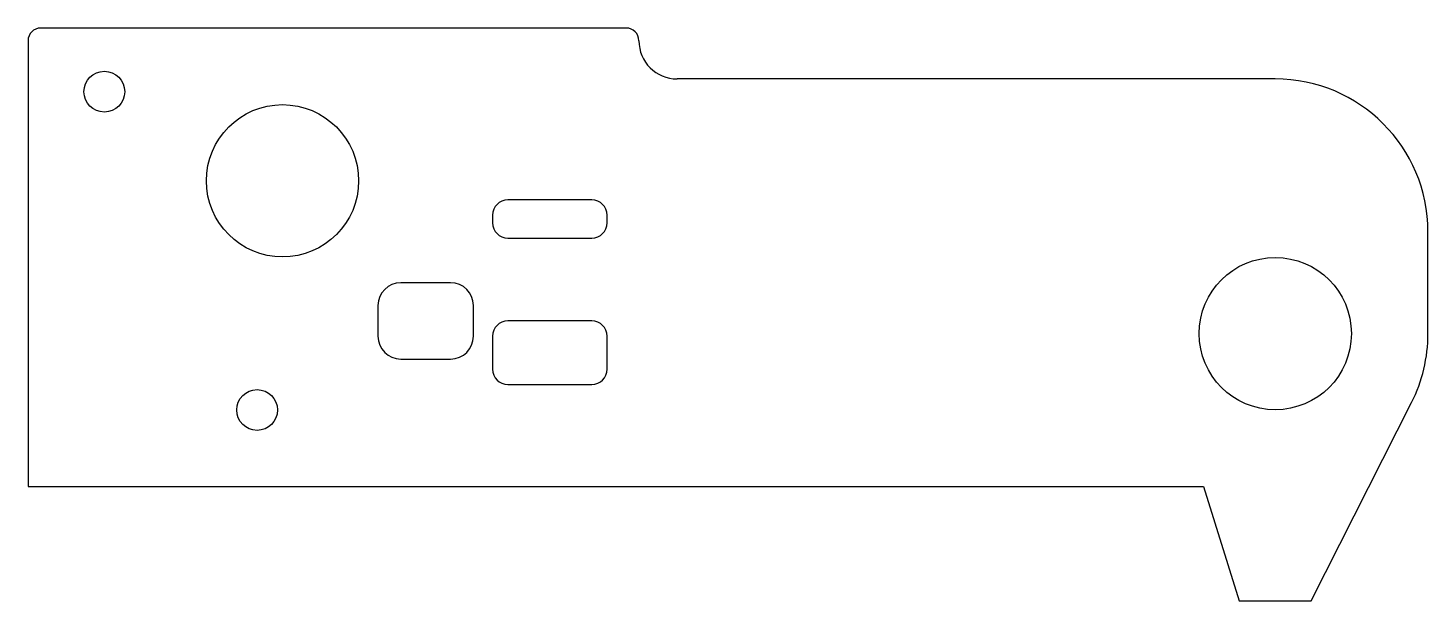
# Model space of a CAD drawing. Extents: x -20 to 90, y -33 to 12.
import ezdxf

# ---------------------------------------------------------------- set-up
doc = ezdxf.new("R2010")
doc.units = 0
doc.layers.get('0').update_dxf_attribs({"linetype": 'CONTINUOUS'})

msp = doc.modelspace()

# ---------------------------------------------------------------- linework, layer by layer
at = {"color": 7, "linetype": 'CONTINUOUS'}
for p, q in [((27, 12), (-19, 12)), ((-20, 11), (-20, -24)), ((78, 8), (31, 8)), ((24.3, -1.5), (17.7, -1.5)), ((16.5, -2.7), (16.5, -3.3)), ((25.5, -3.3), (25.5, -2.7)), ((90, -12), (90, -4)), ((17.7, -4.5), (24.3, -4.5)), ((13.2, -8), (9.3, -8)), ((7.5, -9.8), (7.5, -12.2)), ((15, -12.2), (15, -9.8)), ((24.3, -11), (17.7, -11)), ((16.5, -12.2), (16.5, -14.8)), ((25.5, -14.8), (25.5, -12.2)), ((9.3, -14), (13.2, -14)), ((17.7, -16), (24.3, -16)), ((80.83, -33), (88.71, -17.42)), ((-20, -24), (72.36, -24)), ((72.36, -24), (75.17, -33)), ((75.17, -33), (80.83, -33))]:
    msp.add_line(p, q, dxfattribs=at)
for centre, radius in [((-14, 7), 1.6), ((0, 0), 5.98), ((78, -12), 5.98), ((-2, -18), 1.6)]:
    msp.add_circle(centre, radius, dxfattribs=at)
for centre, radius, start, end in [((-19, 11), 1, 90, 180), ((27, 11), 1, 0, 90), ((31, 11), 3, 180, 270), ((78, -4), 12, 0, 90), ((17.7, -2.7), 1.2, 90, 180), ((24.3, -2.7), 1.2, 0, 90), ((17.7, -3.3), 1.2, 180, 270), ((24.3, -3.3), 1.2, 270, 0), ((9.3, -9.8), 1.8, 90, 180), ((13.2, -9.8), 1.8, 0, 90), ((17.7, -12.2), 1.2, 90, 180), ((24.3, -12.2), 1.2, 0, 90), ((78, -12), 12, 333.1757, 0), ((9.3, -12.2), 1.8, 180, 270), ((13.2, -12.2), 1.8, 270, 0), ((17.7, -14.8), 1.2, 180, 270), ((24.3, -14.8), 1.2, 270, 0)]:
    msp.add_arc(centre, radius, start, end, dxfattribs=at)

doc.saveas('drawing.dxf')
